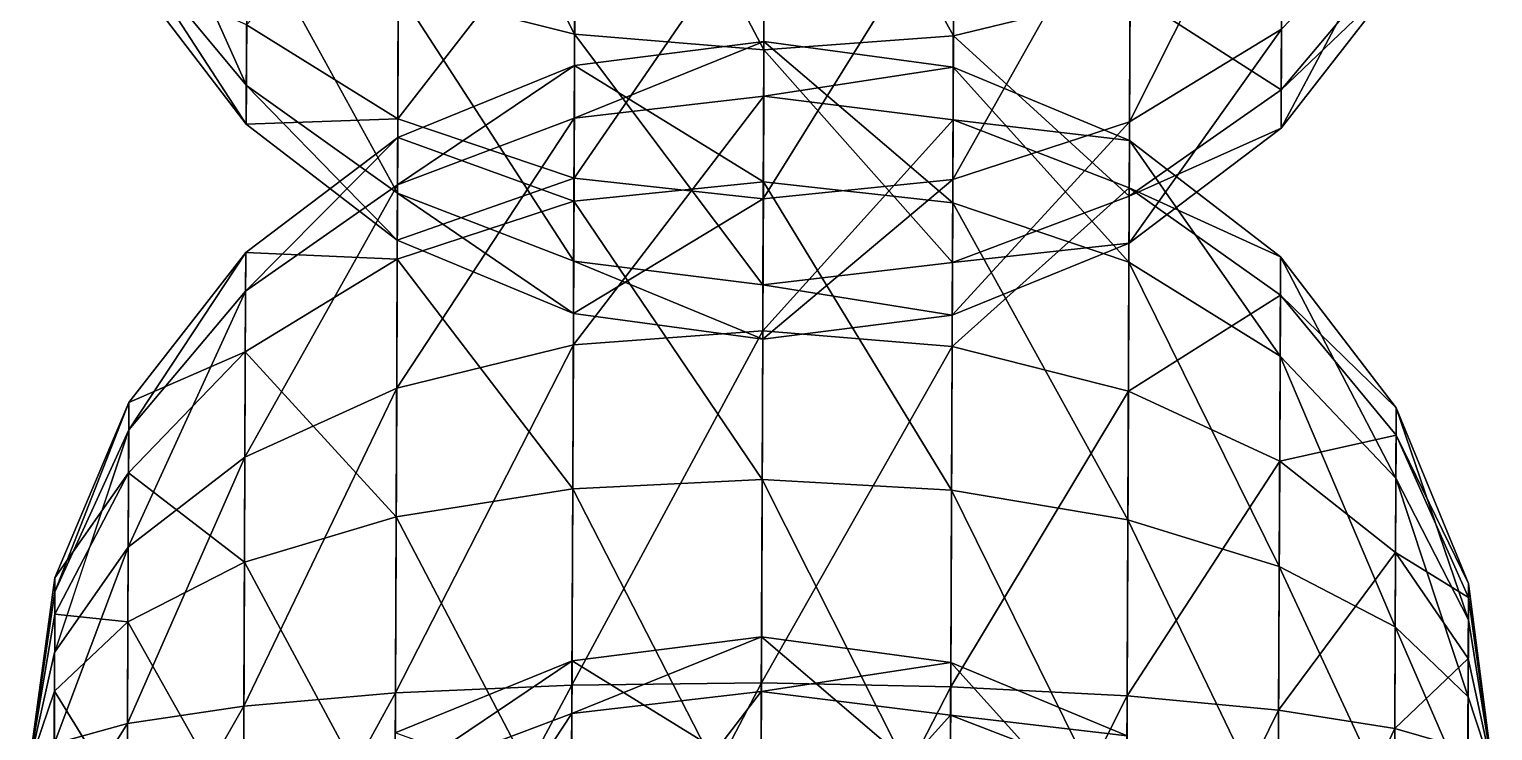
# Model space of a CAD drawing. Header units: metres. Extents: x -322 to 100, y -423 to 142.
# Drawn here: x -201.7 to -141.7, y -294.4 to -265.6 of the extents above; entities that cross this region are included whole.
import ezdxf

# ---------------------------------------------------------------- set-up
doc = ezdxf.new("R2010")
doc.units = ezdxf.units.M

msp = doc.modelspace()

# ---------------------------------------------------------------- linework, layer by layer
for points in [[(-179.32855, -265.85144, -648.6059), (-186.55658, -264.02917, -646.20416), (-186.50548, -251.53705, -651.18506), (-186.50537, -251.53694, -651.18494)], [(-179.32855, -265.85144, -648.6059), (-186.50548, -251.53705, -651.18506), (-179.27155, -251.91829, -654.1614), (-179.27144, -251.91818, -654.16125)], [(-171.56654, -266.49466, -649.42505), (-179.32855, -265.85144, -648.6059), (-179.27155, -251.91829, -654.1614), (-179.27144, -251.91818, -654.16125)], [(-171.56654, -266.49466, -649.42505), (-179.27155, -251.91829, -654.1614), (-171.50754, -252.06999, -655.1766), (-171.50743, -252.06989, -655.17645)], [(-163.79953, -265.91498, -648.6059), (-171.50754, -252.06999, -655.1766), (-163.74254, -251.98181, -654.1614), (-163.74243, -251.9817, -654.16125)], [(-156.55682, -264.1519, -646.20416), (-163.79953, -265.91498, -648.6059), (-163.74254, -251.98181, -654.1614), (-163.74243, -251.9817, -654.16125)], [(-163.79953, -265.91498, -648.6059), (-171.56654, -266.49466, -649.42505), (-171.50754, -252.06999, -655.1766), (-171.50743, -252.06989, -655.17645)], [(-150.31438, -257.01447, -605.895), (-156.53523, -258.8719, -601.515), (-156.57843, -269.43155, -609.84314), (-156.57832, -269.43146, -609.843)], [(-150.31438, -257.01447, -605.895), (-156.57843, -269.43155, -609.84314), (-150.34964, -265.63638, -612.6949), (-150.34953, -265.6363, -612.69476)], [(-192.78587, -267.95184, -633.76154), (-197.53004, -262.22424, -631.30774), (-197.51038, -257.41605, -637.4044), (-197.51027, -257.41595, -637.4043)], [(-192.78587, -267.95184, -633.76154), (-197.51038, -257.41605, -637.4044), (-192.75806, -261.152, -642.38354), (-192.75795, -261.15192, -642.3834)], [(-186.53497, -258.74918, -601.515), (-192.7757, -265.46283, -612.6949), (-186.57817, -269.3088, -609.84314), (-186.57806, -269.30872, -609.843)], [(-179.30446, -259.96237, -598.7616), (-186.53497, -258.74918, -601.515), (-186.57817, -269.3088, -609.84314), (-186.57806, -269.30872, -609.843)], [(-156.53523, -258.8719, -601.515), (-163.77544, -260.0259, -598.7616), (-163.82362, -271.80365, -608.0504), (-163.82352, -271.80356, -608.0503)], [(-156.53523, -258.8719, -601.515), (-163.82362, -271.80365, -608.0504), (-156.57843, -269.43155, -609.84314), (-156.57832, -269.43146, -609.843)], [(-179.30446, -259.96237, -598.7616), (-186.57817, -269.3088, -609.84314), (-179.35263, -271.74014, -608.0504), (-179.35252, -271.74005, -608.0503)], [(-171.5416, -260.39783, -597.82245), (-179.30446, -259.96237, -598.7616), (-179.35263, -271.74014, -608.0504), (-179.35252, -271.74005, -608.0503)], [(-171.5416, -260.39783, -597.82245), (-179.35263, -271.74014, -608.0504), (-171.59148, -272.59106, -607.43896), (-171.59137, -272.59097, -607.43884)], [(-163.77544, -260.0259, -598.7616), (-171.5416, -260.39783, -597.82245), (-171.59148, -272.59106, -607.43896), (-171.59137, -272.59097, -607.43884)], [(-163.77544, -260.0259, -598.7616), (-171.59148, -272.59106, -607.43896), (-163.82362, -271.80365, -608.0504), (-163.82352, -271.80356, -608.0503)], [(-145.56177, -260.67682, -616.4114), (-150.34964, -265.63638, -612.6949), (-150.36629, -269.70325, -622.8948), (-150.36618, -269.70316, -622.89465)], [(-145.56177, -260.67682, -616.4114), (-150.36629, -269.70325, -622.8948), (-145.57352, -263.55252, -623.6238), (-145.57341, -263.55243, -623.62366)], [(-186.59065, -272.35724, -635.6444), (-192.78587, -267.95184, -633.76154), (-192.75806, -261.152, -642.38354), (-192.75795, -261.15192, -642.3834)], [(-186.59065, -272.35724, -635.6444), (-192.75806, -261.152, -642.38354), (-186.55658, -264.02917, -646.20416), (-186.55647, -264.02908, -646.20404)], [(-150.35983, -268.1254, -633.76154), (-156.55682, -264.1519, -646.20416), (-150.33202, -261.32556, -642.38354), (-150.33191, -261.32547, -642.3834)], [(-145.56895, -262.4368, -631.30774), (-150.35983, -268.1254, -633.76154), (-150.33202, -261.32556, -642.38354), (-150.33191, -261.32547, -642.3834)], [(-192.79233, -269.52972, -622.8948), (-197.5346, -263.33997, -623.6238), (-197.53004, -262.22424, -631.30774), (-197.52994, -262.22415, -631.3076)], [(-192.79233, -269.52972, -622.8948), (-197.53004, -262.22424, -631.30774), (-192.78587, -267.95184, -633.76154), (-192.78577, -267.95175, -633.7614)], [(-145.57352, -263.55252, -623.6238), (-150.35983, -268.1254, -633.76154), (-145.56895, -262.4368, -631.30774), (-145.56885, -262.4367, -631.3076)], [(-192.7757, -265.46283, -612.6949), (-197.5346, -263.33997, -623.6238), (-192.79233, -269.52972, -622.8948), (-192.79222, -269.52963, -622.89465)], [(-145.57352, -263.55252, -623.6238), (-150.36629, -269.70325, -622.8948), (-150.35983, -268.1254, -633.76154), (-150.35973, -268.1253, -633.7614)], [(-179.36655, -275.1402, -636.82806), (-186.59065, -272.35724, -635.6444), (-186.55658, -264.02917, -646.20416), (-186.55647, -264.02908, -646.20404)], [(-179.36655, -275.1402, -636.82806), (-186.55658, -264.02917, -646.20416), (-179.32855, -265.85144, -648.6059), (-179.32845, -265.85135, -648.6058)], [(-156.5909, -272.47995, -635.6444), (-163.79953, -265.91498, -648.6059), (-156.55682, -264.1519, -646.20416), (-156.55672, -264.1518, -646.20404)], [(-150.35983, -268.1254, -633.76154), (-156.5909, -272.47995, -635.6444), (-156.55682, -264.1519, -646.20416), (-156.55672, -264.1518, -646.20404)], [(-186.57817, -269.3088, -609.84314), (-192.7757, -265.46283, -612.6949), (-192.79233, -269.52972, -622.8948), (-192.79222, -269.52963, -622.89465)], [(-150.34964, -265.63638, -612.6949), (-156.57843, -269.43155, -609.84314), (-156.5988, -274.4124, -622.3353), (-156.5987, -274.41232, -622.3352)], [(-150.34964, -265.63638, -612.6949), (-156.5988, -274.4124, -622.3353), (-150.36629, -269.70325, -622.8948), (-150.36618, -269.70316, -622.89465)], [(-171.60588, -276.11108, -637.23175), (-179.36655, -275.1402, -636.82806), (-179.32855, -265.85144, -648.6059), (-179.32845, -265.85135, -648.6058)], [(-171.56512, -266.1505, -893.0134), (-179.33379, -267.13388, -892.8935), (-179.3426, -269.2893, -878.0492), (-179.3425, -269.2892, -878.0491)], [(-171.56512, -266.1505, -893.0134), (-179.3426, -269.2893, -878.0492), (-171.57425, -268.38193, -877.64545), (-171.57414, -268.38184, -877.6453)], [(-171.58865, -271.90195, -907.43823), (-179.33379, -267.13388, -892.8935), (-171.56512, -266.1505, -893.0134), (-171.56502, -266.15042, -893.0133)], [(-171.60588, -276.11108, -637.23175), (-179.32855, -265.85144, -648.6059), (-171.56654, -266.49466, -649.42505), (-171.56644, -266.49457, -649.4249)], [(-163.8275, -272.75287, -906.8268), (-171.58865, -271.90195, -907.43823), (-171.56512, -266.1505, -893.0134), (-171.56502, -266.15042, -893.0133)], [(-163.80478, -267.19742, -892.8935), (-171.56512, -266.1505, -893.0134), (-171.57425, -268.38193, -877.64545), (-171.57414, -268.38184, -877.6453)], [(-163.83752, -275.2037, -636.82806), (-171.56654, -266.49466, -649.42505), (-163.79953, -265.91498, -648.6059), (-163.79942, -265.9149, -648.6058)], [(-163.8275, -272.75287, -906.8268), (-171.56512, -266.1505, -893.0134), (-163.80478, -267.19742, -892.8935), (-163.80467, -267.19733, -892.8934)], [(-156.5909, -272.47995, -635.6444), (-163.83752, -275.2037, -636.82806), (-163.79953, -265.91498, -648.6059), (-163.79942, -265.9149, -648.6058)], [(-163.83752, -275.2037, -636.82806), (-171.60588, -276.11108, -637.23175), (-171.56654, -266.49466, -649.42505), (-171.56644, -266.49457, -649.4249)], [(-179.33379, -267.13388, -892.8935), (-186.58133, -270.08057, -892.5419), (-186.58923, -272.01306, -879.2328), (-186.58913, -272.01297, -879.23267)], [(-179.33379, -267.13388, -892.8935), (-186.58923, -272.01306, -879.2328), (-179.3426, -269.2893, -878.0492), (-179.3425, -269.2892, -878.0491)], [(-179.3565, -272.68936, -906.8268), (-186.58133, -270.08057, -892.5419), (-179.33379, -267.13388, -892.8935), (-179.33368, -267.1338, -892.8934)], [(-171.58865, -271.90195, -907.43823), (-179.3565, -272.68936, -906.8268), (-179.33379, -267.13388, -892.8935), (-179.33368, -267.1338, -892.8934)], [(-163.80478, -267.19742, -892.8935), (-171.57425, -268.38193, -877.64545), (-163.81358, -269.3528, -878.0492), (-163.81348, -269.35272, -878.0491)], [(-156.60196, -275.1842, -905.03406), (-163.8275, -272.75287, -906.8268), (-163.80478, -267.19742, -892.8935), (-163.80467, -267.19733, -892.8934)], [(-156.58157, -270.2033, -892.5419), (-163.80478, -267.19742, -892.8935), (-163.81358, -269.3528, -878.0492), (-163.81348, -269.35272, -878.0491)], [(-156.60196, -275.1842, -905.03406), (-163.80478, -267.19742, -892.8935), (-156.58157, -270.2033, -892.5419), (-156.58147, -270.20322, -892.54175)], [(-186.59856, -274.2897, -622.3353), (-192.79233, -269.52972, -622.8948), (-192.78587, -267.95184, -633.76154), (-192.78577, -267.95175, -633.7614)], [(-186.59856, -274.2897, -622.3353), (-192.78587, -267.95184, -633.76154), (-186.59065, -272.35724, -635.6444), (-186.59055, -272.35715, -635.6443)], [(-150.36629, -269.70325, -622.8948), (-156.5909, -272.47995, -635.6444), (-150.35983, -268.1254, -633.76154), (-150.35973, -268.1253, -633.7614)], [(-171.57425, -268.38193, -877.64545), (-179.3426, -269.2893, -878.0492), (-179.3806, -278.57803, -866.2713), (-179.3805, -278.57794, -866.2712)], [(-171.57425, -268.38193, -877.64545), (-179.3806, -278.57803, -866.2713), (-171.61359, -277.99835, -865.45215), (-171.61348, -277.99826, -865.452)], [(-163.81358, -269.3528, -878.0492), (-171.57425, -268.38193, -877.64545), (-171.61359, -277.99835, -865.45215), (-171.61348, -277.99826, -865.452)], [(-186.57817, -269.3088, -609.84314), (-192.79233, -269.52972, -622.8948), (-186.59856, -274.2897, -622.3353), (-186.59845, -274.2896, -622.3352)], [(-179.3426, -269.2893, -878.0492), (-186.58923, -272.01306, -879.2328), (-186.6233, -280.34113, -868.67303), (-186.6232, -280.34103, -868.6729)], [(-179.3426, -269.2893, -878.0492), (-186.6233, -280.34113, -868.67303), (-179.3806, -278.57803, -866.2713), (-179.3805, -278.57794, -866.2712)], [(-179.35263, -271.74014, -608.0504), (-186.57817, -269.3088, -609.84314), (-186.59856, -274.2897, -622.3353), (-186.59845, -274.2896, -622.3352)], [(-163.81358, -269.3528, -878.0492), (-171.61359, -277.99835, -865.45215), (-163.8516, -278.64157, -866.2713), (-163.85149, -278.64148, -866.2712)], [(-156.58948, -272.13577, -879.2328), (-163.81358, -269.3528, -878.0492), (-163.8516, -278.64157, -866.2713), (-163.85149, -278.64148, -866.2712)], [(-156.58157, -270.2033, -892.5419), (-163.81358, -269.3528, -878.0492), (-156.58948, -272.13577, -879.2328), (-156.58937, -272.13568, -879.23267)], [(-156.57843, -269.43155, -609.84314), (-163.82362, -271.80365, -608.0504), (-163.84634, -277.35913, -621.9837), (-163.84624, -277.35904, -621.9836)], [(-156.57843, -269.43155, -609.84314), (-163.84634, -277.35913, -621.9837), (-156.5988, -274.4124, -622.3353), (-156.5987, -274.41232, -622.3352)], [(-150.36629, -269.70325, -622.8948), (-156.5988, -274.4124, -622.3353), (-156.5909, -272.47995, -635.6444), (-156.59079, -272.47986, -635.6443)], [(-186.58133, -270.08057, -892.5419), (-192.81384, -274.78976, -891.9824), (-192.8203, -276.3676, -881.11566), (-192.82019, -276.36752, -881.11554)], [(-186.58133, -270.08057, -892.5419), (-192.8203, -276.3676, -881.11566), (-186.58923, -272.01306, -879.2328), (-186.58913, -272.01297, -879.23267)], [(-186.6017, -275.06146, -905.03406), (-192.81384, -274.78976, -891.9824), (-186.58133, -270.08057, -892.5419), (-186.58122, -270.08047, -892.54175)], [(-179.3565, -272.68936, -906.8268), (-186.6017, -275.06146, -905.03406), (-186.58133, -270.08057, -892.5419), (-186.58122, -270.08047, -892.54175)], [(-150.40443, -279.03018, -902.1823), (-156.60196, -275.1842, -905.03406), (-156.58157, -270.2033, -892.5419), (-156.58147, -270.20322, -892.54175)], [(-150.38779, -274.96332, -891.9824), (-156.58157, -270.2033, -892.5419), (-156.58948, -272.13577, -879.2328), (-156.58937, -272.13568, -879.23267)], [(-150.40443, -279.03018, -902.1823), (-156.58157, -270.2033, -892.5419), (-150.38779, -274.96332, -891.9824), (-150.38768, -274.96323, -891.9823)], [(-179.35263, -271.74014, -608.0504), (-186.59856, -274.2897, -622.3353), (-179.37537, -277.2956, -621.9837), (-179.37526, -277.2955, -621.9836)], [(-171.59148, -272.59106, -607.43896), (-179.35263, -271.74014, -608.0504), (-179.37537, -277.2956, -621.9837), (-179.37526, -277.2955, -621.9836)], [(-186.58923, -272.01306, -879.2328), (-192.8203, -276.3676, -881.11566), (-192.84811, -283.16745, -872.49365), (-192.848, -283.16736, -872.4935)], [(-186.58923, -272.01306, -879.2328), (-192.84811, -283.16745, -872.49365), (-186.6233, -280.34113, -868.67303), (-186.6232, -280.34103, -868.6729)], [(-179.37537, -277.2956, -621.9837), (-186.59856, -274.2897, -622.3353), (-186.59065, -272.35724, -635.6444), (-186.59055, -272.35715, -635.6443)], [(-179.37537, -277.2956, -621.9837), (-186.59065, -272.35724, -635.6444), (-179.36655, -275.1402, -636.82806), (-179.36644, -275.1401, -636.82794)], [(-171.63853, -284.09518, -917.05475), (-179.3565, -272.68936, -906.8268), (-171.58865, -271.90195, -907.43823), (-171.58855, -271.90186, -907.4381)], [(-163.87567, -284.53064, -916.1156), (-171.63853, -284.09518, -917.05475), (-171.58865, -271.90195, -907.43823), (-171.58855, -271.90186, -907.4381)], [(-171.58865, -271.90195, -907.43823), (-171.58865, -271.90195, -907.43823), (-171.63853, -284.09518, -917.05475), (-171.63843, -284.0951, -917.0546)], [(-163.82362, -271.80365, -608.0504), (-171.59148, -272.59106, -607.43896), (-171.615, -278.34253, -621.8638), (-171.6149, -278.34244, -621.86365)], [(-163.82362, -271.80365, -608.0504), (-171.615, -278.34253, -621.8638), (-163.84634, -277.35913, -621.9837), (-163.84624, -277.35904, -621.9836)], [(-163.87567, -284.53064, -916.1156), (-171.58865, -271.90195, -907.43823), (-163.8275, -272.75287, -906.8268), (-163.8274, -272.75278, -906.82666)], [(-156.58948, -272.13577, -879.2328), (-163.8516, -278.64157, -866.2713), (-156.62355, -280.46384, -868.67303), (-156.62344, -280.46375, -868.6729)], [(-150.39426, -276.54117, -881.11566), (-156.58948, -272.13577, -879.2328), (-156.62355, -280.46384, -868.67303), (-156.62344, -280.46375, -868.6729)], [(-150.38779, -274.96332, -891.9824), (-156.58948, -272.13577, -879.2328), (-150.39426, -276.54117, -881.11566), (-150.39415, -276.54108, -881.11554)], [(-179.4047, -284.46713, -916.1156), (-186.6017, -275.06146, -905.03406), (-179.3565, -272.68936, -906.8268), (-179.3564, -272.68927, -906.82666)], [(-171.63853, -284.09518, -917.05475), (-179.4047, -284.46713, -916.1156), (-179.3565, -272.68936, -906.8268), (-179.3564, -272.68927, -906.82666)], [(-179.3565, -272.68936, -906.8268), (-179.3565, -272.68936, -906.8268), (-179.4047, -284.46713, -916.1156), (-179.40459, -284.46704, -916.1155)], [(-171.59148, -272.59106, -607.43896), (-179.37537, -277.2956, -621.9837), (-171.615, -278.34253, -621.8638), (-171.6149, -278.34244, -621.86365)], [(-156.64514, -285.74384, -913.3622), (-163.87567, -284.53064, -916.1156), (-163.8275, -272.75287, -906.8268), (-163.8274, -272.75278, -906.82666)], [(-163.8275, -272.75287, -906.8268), (-163.8275, -272.75287, -906.8268), (-163.87567, -284.53064, -916.1156), (-163.87556, -284.53055, -916.1155)], [(-156.5988, -274.4124, -622.3353), (-163.83752, -275.2037, -636.82806), (-156.5909, -272.47995, -635.6444), (-156.59079, -272.47986, -635.6443)], [(-156.64514, -285.74384, -913.3622), (-163.8275, -272.75287, -906.8268), (-156.60196, -275.1842, -905.03406), (-156.60185, -275.1841, -905.03394)], [(-192.81384, -274.78976, -891.9824), (-197.60661, -280.9405, -891.2534), (-197.61118, -282.0562, -883.56946), (-197.61107, -282.05612, -883.56934)], [(-192.81384, -274.78976, -891.9824), (-197.61118, -282.0562, -883.56946), (-192.8203, -276.3676, -881.11566), (-192.82019, -276.36752, -881.11554)], [(-192.83047, -278.85663, -902.1823), (-197.60661, -280.9405, -891.2534), (-192.81384, -274.78976, -891.9824), (-192.81374, -274.78967, -891.9823)], [(-186.6017, -275.06146, -905.03406), (-192.83047, -278.85663, -902.1823), (-192.81384, -274.78976, -891.9824), (-192.81374, -274.78967, -891.9823)], [(-156.5988, -274.4124, -622.3353), (-163.84634, -277.35913, -621.9837), (-163.83752, -275.2037, -636.82806), (-163.83742, -275.2036, -636.82794)], [(-186.6449, -285.62112, -913.3622), (-192.83047, -278.85663, -902.1823), (-186.6017, -275.06146, -905.03406), (-186.6016, -275.06137, -905.03394)], [(-179.4047, -284.46713, -916.1156), (-186.6449, -285.62112, -913.3622), (-186.6017, -275.06146, -905.03406), (-186.6016, -275.06137, -905.03394)], [(-186.6017, -275.06146, -905.03406), (-186.6017, -275.06146, -905.03406), (-186.6449, -285.62112, -913.3622), (-186.64479, -285.62103, -913.36206)], [(-171.615, -278.34253, -621.8638), (-179.37537, -277.2956, -621.9837), (-179.36655, -275.1402, -636.82806), (-179.36644, -275.1401, -636.82794)], [(-171.615, -278.34253, -621.8638), (-179.36655, -275.1402, -636.82806), (-171.60588, -276.11108, -637.23175), (-171.60577, -276.111, -637.2316)], [(-163.84634, -277.35913, -621.9837), (-171.60588, -276.11108, -637.23175), (-163.83752, -275.2037, -636.82806), (-163.83742, -275.2036, -636.82794)], [(-150.4397, -287.6521, -908.9822), (-156.64514, -285.74384, -913.3622), (-156.60196, -275.1842, -905.03406), (-156.60185, -275.1841, -905.03394)], [(-156.60196, -275.1842, -905.03406), (-156.60196, -275.1842, -905.03406), (-156.64514, -285.74384, -913.3622), (-156.64503, -285.74374, -913.36206)], [(-150.4397, -287.6521, -908.9822), (-156.60196, -275.1842, -905.03406), (-150.40443, -279.03018, -902.1823), (-150.40433, -279.0301, -902.1822)], [(-145.65729, -284.02875, -898.4658), (-150.40443, -279.03018, -902.1823), (-150.38779, -274.96332, -891.9824), (-150.38768, -274.96323, -891.9823)], [(-145.64552, -281.15305, -891.2534), (-150.38779, -274.96332, -891.9824), (-150.39426, -276.54117, -881.11566), (-150.39415, -276.54108, -881.11554)], [(-145.65729, -284.02875, -898.4658), (-150.38779, -274.96332, -891.9824), (-145.64552, -281.15305, -891.2534), (-145.64542, -281.15295, -891.2533)], [(-192.8203, -276.3676, -881.11566), (-197.61118, -282.0562, -883.56946), (-197.63084, -286.8644, -877.4728), (-197.63074, -286.86432, -877.47266)], [(-192.8203, -276.3676, -881.11566), (-197.63084, -286.8644, -877.4728), (-192.84811, -283.16745, -872.49365), (-192.848, -283.16736, -872.4935)], [(-163.84634, -277.35913, -621.9837), (-171.615, -278.34253, -621.8638), (-171.60588, -276.11108, -637.23175), (-171.60577, -276.111, -637.2316)], [(-150.39426, -276.54117, -881.11566), (-156.62355, -280.46384, -868.67303), (-150.42206, -283.341, -872.49365), (-150.42195, -283.3409, -872.4935)], [(-145.65009, -282.26877, -883.56946), (-150.39426, -276.54117, -881.11566), (-150.42206, -283.341, -872.49365), (-150.42195, -283.3409, -872.4935)], [(-145.64552, -281.15305, -891.2534), (-150.39426, -276.54117, -881.11566), (-145.65009, -282.26877, -883.56946), (-145.64998, -282.26868, -883.56934)], [(-171.61359, -277.99835, -865.45215), (-179.3806, -278.57803, -866.2713), (-179.43759, -292.5112, -860.7158), (-179.43748, -292.5111, -860.7157)], [(-171.61359, -277.99835, -865.45215), (-179.43759, -292.5112, -860.7158), (-171.67259, -292.42303, -859.7006), (-171.67249, -292.42294, -859.7005)], [(-163.8516, -278.64157, -866.2713), (-171.61359, -277.99835, -865.45215), (-171.67259, -292.42303, -859.7006), (-171.67249, -292.42294, -859.7005)], [(-192.86575, -287.47855, -908.9822), (-197.61838, -283.8162, -898.4658), (-192.83047, -278.85663, -902.1823), (-192.83037, -278.85654, -902.1822)], [(-192.83047, -278.85663, -902.1823), (-197.61838, -283.8162, -898.4658), (-197.60661, -280.9405, -891.2534), (-197.6065, -280.9404, -891.2533)], [(-186.6449, -285.62112, -913.3622), (-192.86575, -287.47855, -908.9822), (-192.83047, -278.85663, -902.1823), (-192.83037, -278.85654, -902.1822)], [(-192.83047, -278.85663, -902.1823), (-192.83047, -278.85663, -902.1823), (-192.86575, -287.47855, -908.9822), (-192.86565, -287.47845, -908.98206)], [(-179.3806, -278.57803, -866.2713), (-186.6233, -280.34113, -868.67303), (-186.67441, -292.83325, -863.69214), (-186.6743, -292.83316, -863.692)], [(-179.3806, -278.57803, -866.2713), (-186.67441, -292.83325, -863.69214), (-179.43759, -292.5112, -860.7158), (-179.43748, -292.5111, -860.7157)], [(-163.8516, -278.64157, -866.2713), (-171.67259, -292.42303, -859.7006), (-163.90858, -292.57474, -860.7158), (-163.90848, -292.57465, -860.7157)], [(-156.62355, -280.46384, -868.67303), (-163.8516, -278.64157, -866.2713), (-163.90858, -292.57474, -860.7158), (-163.90848, -292.57465, -860.7157)], [(-145.68222, -290.12537, -903.27405), (-150.4397, -287.6521, -908.9822), (-150.40443, -279.03018, -902.1823), (-150.40433, -279.0301, -902.1822)], [(-150.40443, -279.03018, -902.1823), (-150.40443, -279.03018, -902.1823), (-150.4397, -287.6521, -908.9822), (-150.43959, -287.652, -908.98206)], [(-145.68222, -290.12537, -903.27405), (-150.40443, -279.03018, -902.1823), (-145.65729, -284.02875, -898.4658), (-145.65718, -284.02866, -898.4657)], [(-186.6233, -280.34113, -868.67303), (-192.84811, -283.16745, -872.49365), (-192.88985, -293.36725, -868.42676), (-192.88974, -293.36716, -868.42664)], [(-186.6233, -280.34113, -868.67303), (-192.88985, -293.36725, -868.42676), (-186.67441, -292.83325, -863.69214), (-186.6743, -292.83316, -863.692)], [(-156.62355, -280.46384, -868.67303), (-163.90858, -292.57474, -860.7158), (-156.67465, -292.95596, -863.69214), (-156.67455, -292.95587, -863.692)], [(-150.42206, -283.341, -872.49365), (-156.62355, -280.46384, -868.67303), (-156.67465, -292.95596, -863.69214), (-156.67455, -292.95587, -863.692)], [(-197.60661, -280.9405, -891.2534), (-200.63298, -288.11362, -890.4045), (-200.63535, -288.69116, -886.42694), (-200.63524, -288.69107, -886.4268)], [(-197.60661, -280.9405, -891.2534), (-200.63535, -288.69116, -886.42694), (-197.61118, -282.0562, -883.56946), (-197.61107, -282.05612, -883.56934)], [(-197.61838, -283.8162, -898.4658), (-200.63298, -288.11362, -890.4045), (-197.60661, -280.9405, -891.2534), (-197.6065, -280.9404, -891.2533)], [(-142.684, -289.83926, -894.1379), (-145.65729, -284.02875, -898.4658), (-145.64552, -281.15305, -891.2534), (-145.64542, -281.15295, -891.2533)], [(-142.67792, -288.35068, -890.4045), (-145.64552, -281.15305, -891.2534), (-145.65009, -282.26877, -883.56946), (-145.64998, -282.26868, -883.56934)], [(-142.684, -289.83926, -894.1379), (-145.64552, -281.15305, -891.2534), (-142.67792, -288.35068, -890.4045), (-142.67781, -288.3506, -890.40436)], [(-197.61118, -282.0562, -883.56946), (-200.63535, -288.69116, -886.42694), (-200.64552, -291.18005, -883.27106), (-200.64542, -291.17996, -883.27094)], [(-197.61118, -282.0562, -883.56946), (-200.64552, -291.18005, -883.27106), (-197.63084, -286.8644, -877.4728), (-197.63074, -286.86432, -877.47266)], [(-145.65009, -282.26877, -883.56946), (-150.42206, -283.341, -872.49365), (-145.66975, -287.07697, -877.4728), (-145.66965, -287.07687, -877.47266)], [(-142.68028, -288.92822, -886.42694), (-145.65009, -282.26877, -883.56946), (-145.66975, -287.07697, -877.4728), (-145.66965, -287.07687, -877.47266)], [(-142.67792, -288.35068, -890.4045), (-145.65009, -282.26877, -883.56946), (-142.68028, -288.92822, -886.42694), (-142.68018, -288.92813, -886.4268)], [(-192.84811, -283.16745, -872.49365), (-197.63084, -286.8644, -877.4728), (-197.66034, -294.07675, -874.59705), (-197.66023, -294.07666, -874.5969)], [(-192.84811, -283.16745, -872.49365), (-197.66034, -294.07675, -874.59705), (-192.88985, -293.36725, -868.42676), (-192.88974, -293.36716, -868.42664)], [(-150.42206, -283.341, -872.49365), (-156.67465, -292.95596, -863.69214), (-150.46379, -293.54077, -868.42676), (-150.46368, -293.54068, -868.42664)], [(-145.66975, -287.07697, -877.4728), (-150.42206, -283.341, -872.49365), (-150.46379, -293.54077, -868.42676), (-150.46368, -293.54068, -868.42664)], [(-197.64331, -289.9128, -903.27405), (-200.63907, -289.6022, -894.1379), (-197.61838, -283.8162, -898.4658), (-197.61827, -283.8161, -898.4657)], [(-197.61838, -283.8162, -898.4658), (-200.63907, -289.6022, -894.1379), (-200.63298, -288.11362, -890.4045), (-200.63287, -288.11353, -890.40436)], [(-192.86575, -287.47855, -908.9822), (-197.64331, -289.9128, -903.27405), (-197.61838, -283.8162, -898.4658), (-197.61827, -283.8161, -898.4657)], [(-197.61838, -283.8162, -898.4658), (-197.61838, -283.8162, -898.4658), (-197.64331, -289.9128, -903.27405), (-197.6432, -289.91272, -903.2739)], [(-171.7014, -299.463, -919.2862), (-179.4047, -284.46713, -916.1156), (-171.63853, -284.09518, -917.05475), (-171.63843, -284.0951, -917.0546)], [(-163.9364, -299.37485, -918.271), (-171.7014, -299.463, -919.2862), (-171.63853, -284.09518, -917.05475), (-171.63843, -284.0951, -917.0546)], [(-163.9364, -299.37485, -918.271), (-171.63853, -284.09518, -917.05475), (-163.87567, -284.53064, -916.1156), (-163.87556, -284.53055, -916.1155)], [(-142.69691, -292.99512, -896.62683), (-145.68222, -290.12537, -903.27405), (-145.65729, -284.02875, -898.4658), (-145.65718, -284.02866, -898.4657)], [(-145.65729, -284.02875, -898.4658), (-145.65729, -284.02875, -898.4658), (-145.68222, -290.12537, -903.27405), (-145.68211, -290.12527, -903.2739)], [(-142.69691, -292.99512, -896.62683), (-145.65729, -284.02875, -898.4658), (-142.684, -289.83926, -894.1379), (-142.6839, -289.83917, -894.13776)], [(-179.46541, -299.3113, -918.271), (-186.6449, -285.62112, -913.3622), (-179.4047, -284.46713, -916.1156), (-179.40459, -284.46704, -916.1155)], [(-171.7014, -299.463, -919.2862), (-179.46541, -299.3113, -918.271), (-179.4047, -284.46713, -916.1156), (-179.40459, -284.46704, -916.1155)], [(-156.69958, -299.0528, -915.2947), (-163.9364, -299.37485, -918.271), (-163.87567, -284.53064, -916.1156), (-163.87556, -284.53055, -916.1155)], [(-156.69958, -299.0528, -915.2947), (-163.87567, -284.53064, -916.1156), (-156.64514, -285.74384, -913.3622), (-156.64503, -285.74374, -913.36206)], [(-186.69934, -298.93008, -915.2947), (-192.86575, -287.47855, -908.9822), (-186.6449, -285.62112, -913.3622), (-186.64479, -285.62103, -913.36206)], [(-179.46541, -299.3113, -918.271), (-186.69934, -298.93008, -915.2947), (-186.6449, -285.62112, -913.3622), (-186.64479, -285.62103, -913.36206)], [(-150.48415, -298.51883, -910.56006), (-156.69958, -299.0528, -915.2947), (-156.64514, -285.74384, -913.3622), (-156.64503, -285.74374, -913.36206)], [(-150.48415, -298.51883, -910.56006), (-156.64514, -285.74384, -913.3622), (-150.4397, -287.6521, -908.9822), (-150.43959, -287.652, -908.98206)], [(-197.63084, -286.8644, -877.4728), (-200.64552, -291.18005, -883.27106), (-200.6608, -294.91345, -881.7825), (-200.66069, -294.91336, -881.78235)], [(-197.63084, -286.8644, -877.4728), (-200.6608, -294.91345, -881.7825), (-197.66034, -294.07675, -874.59705), (-197.66023, -294.07666, -874.5969)], [(-145.66975, -287.07697, -877.4728), (-150.46379, -293.54077, -868.42676), (-145.69925, -294.2893, -874.59705), (-145.69914, -294.2892, -874.5969)], [(-142.69046, -291.41714, -883.27106), (-145.66975, -287.07697, -877.4728), (-145.69925, -294.2893, -874.59705), (-145.69914, -294.2892, -874.5969)], [(-142.68028, -288.92822, -886.42694), (-145.66975, -287.07697, -877.4728), (-142.69046, -291.41714, -883.27106), (-142.69035, -291.41705, -883.27094)], [(-192.9102, -298.34528, -910.56006), (-197.64331, -289.9128, -903.27405), (-192.86575, -287.47855, -908.9822), (-192.86565, -287.47845, -908.98206)], [(-186.69934, -298.93008, -915.2947), (-192.9102, -298.34528, -910.56006), (-192.86575, -287.47855, -908.9822), (-192.86565, -287.47845, -908.98206)], [(-145.71365, -297.8093, -904.3898), (-150.48415, -298.51883, -910.56006), (-150.4397, -287.6521, -908.9822), (-150.43959, -287.652, -908.98206)], [(-145.71365, -297.8093, -904.3898), (-150.4397, -287.6521, -908.9822), (-145.68222, -290.12537, -903.27405), (-145.68211, -290.12527, -903.2739)], [(-200.63907, -289.6022, -894.1379), (-201.68675, -295.8203, -889.4934), (-200.63298, -288.11362, -890.4045), (-200.63287, -288.11353, -890.40436)], [(-200.63298, -288.11362, -890.4045), (-201.68675, -295.8203, -889.4934), (-200.63535, -288.69116, -886.42694), (-200.63524, -288.69107, -886.4268)], [(-141.68724, -296.06573, -889.4934), (-142.684, -289.83926, -894.1379), (-142.67792, -288.35068, -890.4045), (-142.67781, -288.3506, -890.40436)], [(-141.68724, -296.06573, -889.4934), (-142.67792, -288.35068, -890.4045), (-142.68028, -288.92822, -886.42694), (-142.68018, -288.92813, -886.4268)], [(-200.63535, -288.69116, -886.42694), (-201.68675, -295.8203, -889.4934), (-200.64552, -291.18005, -883.27106), (-200.64542, -291.17996, -883.27094)], [(-141.68724, -296.06573, -889.4934), (-142.68028, -288.92822, -886.42694), (-142.69046, -291.41714, -883.27106), (-142.69035, -291.41705, -883.27094)], [(-200.65198, -292.75803, -896.62683), (-201.68675, -295.8203, -889.4934), (-200.63907, -289.6022, -894.1379), (-200.63896, -289.6021, -894.13776)], [(-197.64331, -289.9128, -903.27405), (-200.65198, -292.75803, -896.62683), (-200.63907, -289.6022, -894.1379), (-200.63896, -289.6021, -894.13776)], [(-197.67474, -297.59674, -904.3898), (-200.65198, -292.75803, -896.62683), (-197.64331, -289.9128, -903.27405), (-197.6432, -289.91272, -903.2739)], [(-192.9102, -298.34528, -910.56006), (-197.67474, -297.59674, -904.3898), (-197.64331, -289.9128, -903.27405), (-197.6432, -289.91272, -903.2739)], [(-142.7132, -296.9726, -897.20435), (-145.71365, -297.8093, -904.3898), (-145.68222, -290.12537, -903.27405), (-145.68211, -290.12527, -903.2739)], [(-142.7132, -296.9726, -897.20435), (-145.68222, -290.12537, -903.27405), (-142.69691, -292.99512, -896.62683), (-142.69681, -292.99503, -896.6267)], [(-141.68724, -296.06573, -889.4934), (-142.69691, -292.99512, -896.62683), (-142.684, -289.83926, -894.1379), (-142.6839, -289.83917, -894.13776)], [(-142.684, -289.83926, -894.1379), (-142.684, -289.83926, -894.1379), (-142.69691, -292.99512, -896.62683), (-142.69681, -292.99503, -896.6267)], [(-171.66487, -290.53613, -725.069), (-179.43353, -291.51953, -724.94904), (-179.44235, -293.67496, -710.10474), (-179.44225, -293.67487, -710.1046)], [(-171.66487, -290.53613, -725.069), (-179.44235, -293.67496, -710.10474), (-171.674, -292.76758, -709.701), (-171.67389, -292.7675, -709.70087)], [(-171.6884, -296.2876, -739.4938), (-179.43353, -291.51953, -724.94904), (-171.66487, -290.53613, -725.069), (-171.66476, -290.53604, -725.06885)], [(-163.92725, -297.13852, -738.8823), (-171.6884, -296.2876, -739.4938), (-171.66487, -290.53613, -725.069), (-171.66476, -290.53604, -725.06885)], [(-163.90453, -291.58307, -724.94904), (-171.66487, -290.53613, -725.069), (-171.674, -292.76758, -709.701), (-171.67389, -292.7675, -709.70087)], [(-163.92725, -297.13852, -738.8823), (-171.66487, -290.53613, -725.069), (-163.90453, -291.58307, -724.94904), (-163.90442, -291.58298, -724.9489)], [(-200.64552, -291.18005, -883.27106), (-201.68675, -295.8203, -889.4934), (-200.6608, -294.91345, -881.7825), (-200.66069, -294.91336, -881.78235)], [(-179.43353, -291.51953, -724.94904), (-186.68108, -294.46622, -724.5974), (-186.68898, -296.3987, -711.2883), (-186.68887, -296.39862, -711.2882)], [(-179.43353, -291.51953, -724.94904), (-186.68898, -296.3987, -711.2883), (-179.44235, -293.67496, -710.10474), (-179.44225, -293.67487, -710.1046)], [(-179.45625, -297.075, -738.8823), (-186.68108, -294.46622, -724.5974), (-179.43353, -291.51953, -724.94904), (-179.43343, -291.51944, -724.9489)], [(-171.6884, -296.2876, -739.4938), (-179.45625, -297.075, -738.8823), (-179.43353, -291.51953, -724.94904), (-179.43343, -291.51944, -724.9489)], [(-163.90453, -291.58307, -724.94904), (-171.674, -292.76758, -709.701), (-163.91333, -293.73846, -710.10474), (-163.91322, -293.73837, -710.1046)], [(-156.70169, -299.56985, -737.0896), (-163.92725, -297.13852, -738.8823), (-163.90453, -291.58307, -724.94904), (-163.90442, -291.58298, -724.9489)], [(-156.68132, -294.58896, -724.5974), (-163.90453, -291.58307, -724.94904), (-163.91333, -293.73846, -710.10474), (-163.91322, -293.73837, -710.1046)], [(-156.70169, -299.56985, -737.0896), (-163.90453, -291.58307, -724.94904), (-156.68132, -294.58896, -724.5974), (-156.68121, -294.58887, -724.5973)], [(-142.69046, -291.41714, -883.27106), (-145.69925, -294.2893, -874.59705), (-142.70573, -295.1505, -881.7825), (-142.70563, -295.15042, -881.78235)], [(-141.68724, -296.06573, -889.4934), (-142.69046, -291.41714, -883.27106), (-142.70573, -295.1505, -881.7825), (-142.70563, -295.15042, -881.78235)], [(-200.66826, -296.73553, -897.20435), (-201.68675, -295.8203, -889.4934), (-200.65198, -292.75803, -896.62683), (-200.65187, -292.75793, -896.6267)], [(-197.67474, -297.59674, -904.3898), (-200.66826, -296.73553, -897.20435), (-200.65198, -292.75803, -896.62683), (-200.65187, -292.75793, -896.6267)], [(-179.43759, -292.5112, -860.7158), (-186.67441, -292.83325, -863.69214), (-186.72885, -306.1422, -865.62463), (-186.72874, -306.14212, -865.6245)], [(-179.43759, -292.5112, -860.7158), (-186.72885, -306.1422, -865.62463), (-179.49832, -307.3554, -862.8712), (-179.49821, -307.35532, -862.8711)], [(-171.67259, -292.42303, -859.7006), (-179.43759, -292.5112, -860.7158), (-179.49832, -307.3554, -862.8712), (-179.49821, -307.35532, -862.8711)], [(-171.67259, -292.42303, -859.7006), (-179.49832, -307.3554, -862.8712), (-171.73546, -307.79086, -861.93207), (-171.73535, -307.79077, -861.93195)], [(-171.674, -292.76758, -709.701), (-179.44235, -293.67496, -710.10474), (-179.48035, -302.96368, -698.32684), (-179.48024, -302.9636, -698.3267)], [(-171.674, -292.76758, -709.701), (-179.48035, -302.96368, -698.32684), (-171.71333, -302.384, -697.5077), (-171.71323, -302.3839, -697.50757)], [(-163.90858, -292.57474, -860.7158), (-171.67259, -292.42303, -859.7006), (-171.73546, -307.79086, -861.93207), (-171.73535, -307.79077, -861.93195)], [(-163.90858, -292.57474, -860.7158), (-171.73546, -307.79086, -861.93207), (-163.9693, -307.41895, -862.8712), (-163.9692, -307.41885, -862.8711)], [(-163.91333, -293.73846, -710.10474), (-171.674, -292.76758, -709.701), (-171.71333, -302.384, -697.5077), (-171.71323, -302.3839, -697.50757)], [(-156.67465, -292.95596, -863.69214), (-163.90858, -292.57474, -860.7158), (-163.9693, -307.41895, -862.8712), (-163.9692, -307.41885, -862.8711)], [(-192.88985, -293.36725, -868.42676), (-197.66034, -294.07675, -874.59705), (-197.69177, -301.76068, -875.71277), (-197.69167, -301.7606, -875.71265)], [(-192.88985, -293.36725, -868.42676), (-197.69177, -301.76068, -875.71277), (-192.9343, -304.23395, -870.00464), (-192.93419, -304.23386, -870.0045)], [(-186.67441, -292.83325, -863.69214), (-192.88985, -293.36725, -868.42676), (-192.9343, -304.23395, -870.00464), (-192.93419, -304.23386, -870.0045)], [(-186.67441, -292.83325, -863.69214), (-192.9343, -304.23395, -870.00464), (-186.72885, -306.1422, -865.62463), (-186.72874, -306.14212, -865.6245)], [(-156.67465, -292.95596, -863.69214), (-163.9693, -307.41895, -862.8712), (-156.7291, -306.26492, -865.62463), (-156.72899, -306.26483, -865.6245)], [(-150.46379, -293.54077, -868.42676), (-156.67465, -292.95596, -863.69214), (-156.7291, -306.26492, -865.62463), (-156.72899, -306.26483, -865.6245)], [(-141.68724, -296.06573, -889.4934), (-142.7132, -296.9726, -897.20435), (-142.69691, -292.99512, -896.62683), (-142.69681, -292.99503, -896.6267)], [(-179.44235, -293.67496, -710.10474), (-186.68898, -296.3987, -711.2883), (-186.72305, -304.72678, -700.7286), (-186.72295, -304.72668, -700.72845)], [(-179.44235, -293.67496, -710.10474), (-186.72305, -304.72678, -700.7286), (-179.48035, -302.96368, -698.32684), (-179.48024, -302.9636, -698.3267)], [(-163.91333, -293.73846, -710.10474), (-171.71333, -302.384, -697.5077), (-163.95134, -303.02722, -698.32684), (-163.95123, -303.02713, -698.3267)], [(-156.68922, -296.52142, -711.2883), (-163.91333, -293.73846, -710.10474), (-163.95134, -303.02722, -698.32684), (-163.95123, -303.02713, -698.3267)], [(-156.68132, -294.58896, -724.5974), (-163.91333, -293.73846, -710.10474), (-156.68922, -296.52142, -711.2883), (-156.68912, -296.52133, -711.2882)], [(-150.46379, -293.54077, -868.42676), (-156.7291, -306.26492, -865.62463), (-150.50824, -304.4075, -870.00464), (-150.50813, -304.4074, -870.0045)], [(-145.69925, -294.2893, -874.59705), (-150.46379, -293.54077, -868.42676), (-150.50824, -304.4075, -870.00464), (-150.50813, -304.4074, -870.0045)], [(-197.66034, -294.07675, -874.59705), (-200.6608, -294.91345, -881.7825), (-200.67708, -298.89093, -882.36), (-200.67697, -298.89084, -882.35986)], [(-197.66034, -294.07675, -874.59705), (-200.67708, -298.89093, -882.36), (-197.69177, -301.76068, -875.71277), (-197.69167, -301.7606, -875.71265)], [(-145.69925, -294.2893, -874.59705), (-150.50824, -304.4075, -870.00464), (-145.73068, -301.97324, -875.71277), (-145.73058, -301.97314, -875.71265)], [(-142.70573, -295.1505, -881.7825), (-145.69925, -294.2893, -874.59705), (-145.73068, -301.97324, -875.71277), (-145.73058, -301.97314, -875.71265)]]:
    msp.add_3dface(points)

doc.saveas('drawing.dxf')
